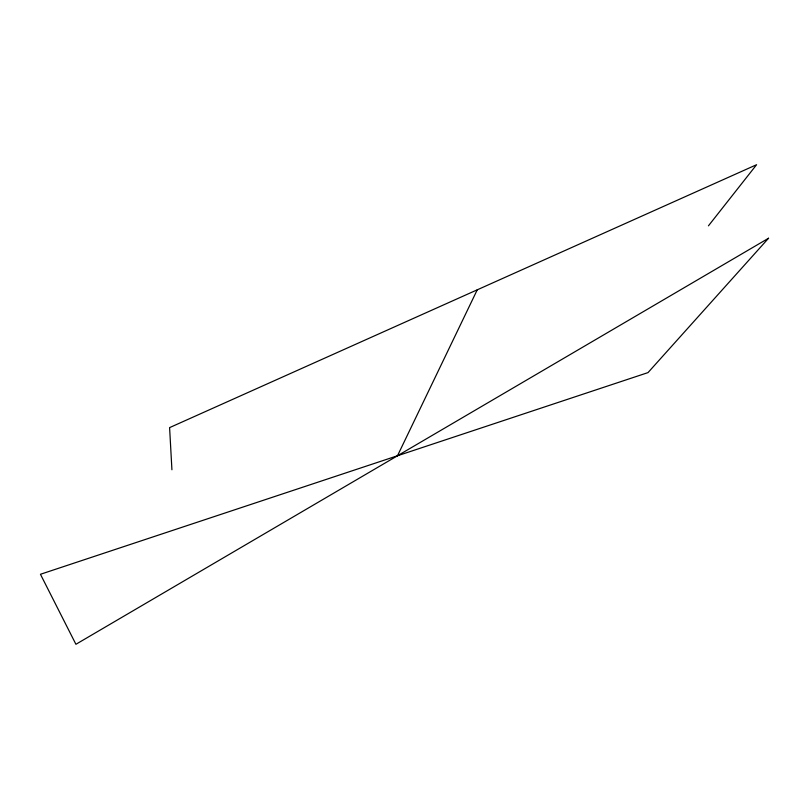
<?xml version="1.0" encoding="UTF-8"?>
<svg xmlns="http://www.w3.org/2000/svg" width="809" height="809" viewBox="0 0 809 809"><rect width="100%" height="100%" fill="white"/><g stroke="black" fill="none" stroke-linecap="round" stroke-linejoin="round"><path stroke-width="1.21" d="M397.492 455.77L477.249 289.824M708.441 225.832L756.587 164.712L169.597 427.617L171.923 469.756M768.55 238.24L648.019 372.605L40.45 574.279L75.915 644.288L768.55 238.24"/></g></svg>
